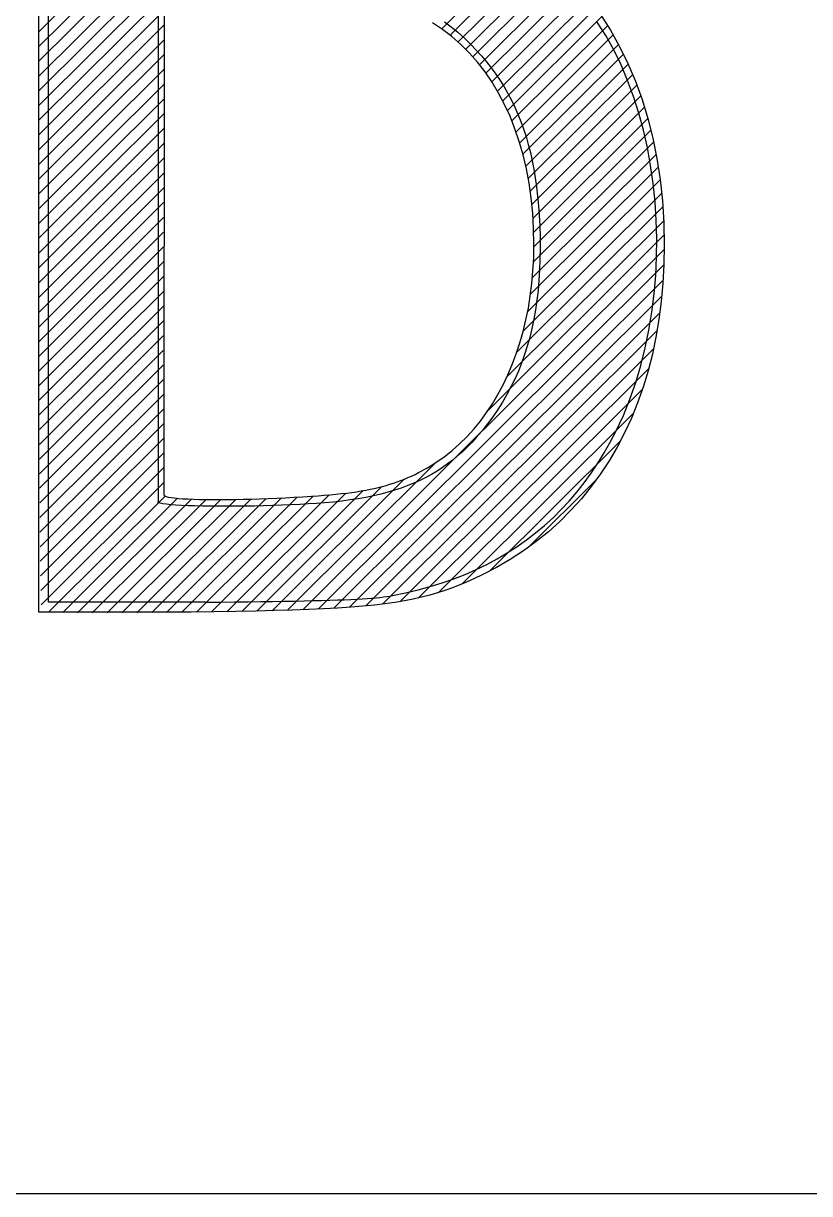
# Model space of a CAD drawing. Extents: x 0 to 420, y -1 to 297.
# Drawn here: x 227.34 to 234.11, y -0.6 to 9.47 of the extents above; entities that cross this region are included whole.
import ezdxf

# ---------------------------------------------------------------- set-up
doc = ezdxf.new("R2010")
doc.units = 0
doc.layers.get('0').update_dxf_attribs({"color": 15, "linetype": 'CONTINUOUS'})
doc.layers.add('SCD_DRAW', color=11, linetype='CONTINUOUS')

# ---------------------------------------------------------------- blocks, each defined once
blk = doc.blocks.new('EX_A3Frame_SysCAD2')
at = {"linetype": 'CONTINUOUS'}
for p, q in [((227.470009, 4.399988), (227.470009, 10.729356)), ((227.470009, 9.396039), (228.798994, 10.718872)), ((227.470009, 9.396039), (228.798994, 10.718872)), ((227.470009, 9.268868), (228.925485, 10.717605)), ((227.470009, 9.268868), (228.925485, 10.717605)), ((227.470009, 9.141883), (229.051714, 10.716266)), ((227.470009, 9.141883), (229.051714, 10.716266)), ((227.470009, 9.014898), (229.177834, 10.714816)), ((227.470009, 9.014898), (229.177834, 10.714816)), ((227.470009, 8.888101), (229.303614, 10.713217)), ((227.470009, 8.888101), (229.303614, 10.713217)), ((227.470009, 8.761116), (229.429371, 10.711407)), ((227.470009, 8.761116), (229.429371, 10.711407)), ((227.551558, 6.794539), (227.551558, 10.640896)), ((230.939014, 9.421106), (231.699949, 10.178518)), ((230.939014, 9.421106), (231.699949, 10.178518)), ((231.011356, 9.366254), (231.772168, 10.123545)), ((231.011356, 9.366254), (231.772168, 10.123545)), ((231.080065, 9.307661), (231.842086, 10.066155)), ((231.080065, 9.307661), (231.842086, 10.066155)), ((231.145175, 9.245485), (231.909666, 10.006437)), ((231.145175, 9.245485), (231.909666, 10.006437)), ((231.206035, 9.180647), (231.974149, 9.945204)), ((231.206035, 9.180647), (231.974149, 9.945204)), ((231.264238, 9.111595), (232.03717, 9.880948)), ((231.264238, 9.111595), (232.03717, 9.880948)), ((228.497885, 5.34256), (228.497885, 9.827761)), ((231.319058, 9.039176), (232.097934, 9.814445)), ((231.319058, 9.039176), (232.097934, 9.814445)), ((227.470009, 8.634131), (228.549827, 9.70895)), ((227.470009, 8.634131), (228.549827, 9.70895)), ((228.548857, 5.405655), (228.549824, 9.762826)), ((231.370381, 8.963674), (232.156275, 9.745929)), ((231.370381, 8.963674), (232.156275, 9.745929)), ((231.418558, 8.884642), (232.212575, 9.674984)), ((231.418558, 8.884642), (232.212575, 9.674984)), ((227.470009, 8.507548), (228.549389, 9.581931)), ((227.470009, 8.507548), (228.549389, 9.581931)), ((231.463436, 8.802329), (232.266654, 9.601828)), ((231.463436, 8.802329), (232.266654, 9.601828)), ((230.945404, 9.416522), (230.860115, 9.47386)), ((230.961629, 9.482571), (231.020136, 9.438422)), ((231.504979, 8.716827), (232.318464, 9.526545)), ((231.504979, 8.716827), (232.318464, 9.526545)), ((232.351406, 9.36216), (232.277285, 9.478646)), ((232.307076, 9.543563), (232.392028, 9.409497)), ((227.470009, 8.380563), (228.54895, 9.454508)), ((227.470009, 8.380563), (228.54895, 9.454508)), ((231.026754, 9.353703), (230.945404, 9.416522)), ((231.020136, 9.438422), (231.077262, 9.391116)), ((231.077262, 9.391116), (231.133334, 9.340576)), ((231.543264, 8.627949), (232.368113, 9.448979)), ((231.543264, 8.627949), (232.368113, 9.448979)), ((231.578221, 8.53576), (232.415541, 9.369203)), ((231.578221, 8.53576), (232.415541, 9.369203)), ((232.392028, 9.409497), (232.470256, 9.269115)), ((227.470009, 8.253578), (228.54851, 9.327086)), ((227.470009, 8.253578), (228.54851, 9.327086)), ((231.104087, 9.285523), (231.026754, 9.353703)), ((231.177327, 9.212102), (231.104087, 9.285523)), ((231.133334, 9.340576), (231.188683, 9.286719)), ((231.188683, 9.286719), (231.236057, 9.237458)), ((231.609935, 8.439837), (232.460915, 9.286877)), ((231.609935, 8.439837), (232.460915, 9.286877)), ((232.419843, 9.239367), (232.351406, 9.36216)), ((232.470256, 9.269115), (232.541634, 9.1226)), ((227.470009, 8.127026), (228.548073, 9.200099)), ((227.470009, 8.127026), (228.548073, 9.200099)), ((231.246398, 9.13356), (231.177327, 9.212102)), ((231.236057, 9.237458), (231.281265, 9.187347)), ((231.281265, 9.187347), (231.324335, 9.136317)), ((231.638105, 8.340891), (232.503863, 9.202641)), ((231.638105, 8.340891), (232.503863, 9.202641)), ((232.482571, 9.11077), (232.419843, 9.239367)), ((227.470009, 8.000041), (228.547633, 9.072677)), ((227.470009, 8.000041), (228.547633, 9.072677)), ((231.31122, 9.050018), (231.246398, 9.13356)), ((231.324335, 9.136317), (231.365292, 9.084297)), ((231.365292, 9.084297), (231.404163, 9.031217)), ((231.662799, 8.238485), (232.544551, 9.116156)), ((231.662799, 8.238485), (232.544551, 9.116156)), ((232.539569, 8.976871), (232.482571, 9.11077)), ((232.541634, 9.1226), (232.606038, 8.970138)), ((231.371717, 8.961595), (231.31122, 9.050018)), ((231.404163, 9.031217), (231.440976, 8.977007)), ((231.440976, 8.977007), (231.475756, 8.921597)), ((231.683922, 8.132633), (232.582927, 9.027476)), ((231.683922, 8.132633), (232.582927, 9.027476)), ((232.590811, 8.838174), (232.539569, 8.976871)), ((232.606038, 8.970138), (232.663344, 8.811914)), ((227.470009, 7.873056), (228.547194, 8.945254)), ((227.470009, 7.873056), (228.547194, 8.945254)), ((231.427813, 8.868412), (231.371717, 8.961595)), ((231.479431, 8.770589), (231.427813, 8.868412)), ((231.475756, 8.921597), (231.508532, 8.864916)), ((231.508532, 8.864916), (231.539328, 8.806894)), ((231.701413, 8.023058), (232.619028, 8.936425)), ((231.701413, 8.023058), (232.619028, 8.936425)), ((227.470009, 7.745354), (228.546752, 8.817113)), ((227.470009, 7.745354), (228.546752, 8.817113)), ((231.526492, 8.668245), (231.479431, 8.770589)), ((231.539328, 8.806894), (231.568172, 8.747461)), ((231.715139, 7.909737), (232.652789, 8.843046)), ((231.715139, 7.909737), (232.652789, 8.843046)), ((231.715139, 7.909737), (232.652789, 8.843046)), ((232.636276, 8.695181), (232.590811, 8.838174)), ((232.663344, 8.811914), (232.713427, 8.64811)), ((227.470009, 7.61837), (228.546313, 8.68969)), ((227.470009, 7.61837), (228.546313, 8.68969)), ((231.56892, 8.561501), (231.526492, 8.668245)), ((231.568172, 8.747461), (231.595091, 8.686547)), ((231.595091, 8.686547), (231.620111, 8.624083)), ((231.724964, 7.792531), (232.684174, 8.747299)), ((231.724964, 7.792531), (232.684174, 8.747299)), ((232.67594, 8.548396), (232.636276, 8.695181)), ((227.470018, 7.491393), (228.545873, 8.562268)), ((227.470018, 7.491393), (228.545873, 8.562268)), ((231.606637, 8.450478), (231.56892, 8.561501)), ((231.620111, 8.624083), (231.643259, 8.559998)), ((231.730727, 7.671283), (232.713139, 8.649145)), ((231.730727, 7.671283), (232.713139, 8.649145)), ((231.730727, 7.671283), (232.713139, 8.649145)), ((232.713427, 8.64811), (232.756165, 8.478911)), ((231.643259, 8.559998), (231.664562, 8.49422)), ((231.664562, 8.49422), (231.684046, 8.426681)), ((231.732238, 7.545801), (232.739635, 8.548534)), ((231.732238, 7.545801), (232.739635, 8.548534)), ((232.709779, 8.398321), (232.67594, 8.548396)), ((232.756165, 8.478911), (232.79143, 8.304503)), ((227.47006, 7.364145), (228.545433, 8.434539)), ((227.47006, 7.364145), (228.545433, 8.434539)), ((231.639567, 8.335295), (231.606637, 8.450478)), ((231.684046, 8.426681), (231.701739, 8.35731)), ((231.728889, 7.415483), (232.763609, 8.445411)), ((231.728889, 7.415483), (232.763609, 8.445411)), ((232.737771, 8.245459), (232.709779, 8.398321)), ((227.470137, 7.237237), (228.544994, 8.307117)), ((227.470137, 7.237237), (228.544994, 8.307117)), ((231.667633, 8.216073), (231.639567, 8.335295)), ((231.701739, 8.35731), (231.717667, 8.286038)), ((231.717667, 8.286038), (231.731855, 8.212792)), ((231.719687, 7.279379), (232.784989, 8.339749)), ((231.719687, 7.279379), (232.784989, 8.339749)), ((232.79143, 8.304503), (232.8191, 8.125069)), ((227.47025, 7.110365), (228.544555, 8.179695)), ((227.47025, 7.110365), (228.544555, 8.179695)), ((231.690757, 8.092931), (231.667633, 8.216073)), ((231.703372, 7.136154), (232.80372, 8.231408)), ((231.703372, 7.136154), (232.80372, 8.231408)), ((231.731855, 8.212792), (231.744333, 8.137505)), ((232.759891, 8.090313), (232.737771, 8.245459)), ((231.678078, 6.983993), (232.819716, 8.120346)), ((231.678078, 6.983993), (232.819716, 8.120346)), ((231.708862, 7.965989), (231.690757, 8.092931)), ((231.744333, 8.137505), (231.755125, 8.060106)), ((231.755125, 8.060106), (231.764258, 7.980524)), ((232.776117, 7.933386), (232.759891, 8.090313)), ((232.8191, 8.125069), (232.839049, 7.940793)), ((227.4704, 6.983521), (228.544114, 8.052264)), ((227.4704, 6.983521), (228.544114, 8.052264)), ((231.640793, 6.819856), (232.832892, 8.006435)), ((231.640793, 6.819856), (232.832892, 8.006435)), ((231.721871, 7.835369), (231.708862, 7.965989)), ((231.764258, 7.980524), (231.77176, 7.898688)), ((227.470586, 6.856721), (228.543675, 7.924842)), ((227.470586, 6.856721), (228.543675, 7.924842)), ((231.586078, 6.638409), (232.84314, 7.889651)), ((231.586078, 6.638409), (232.84314, 7.889651)), ((231.77176, 7.898688), (231.777658, 7.814531)), ((232.786426, 7.77518), (232.776117, 7.933386)), ((232.839049, 7.940793), (232.851155, 7.751861)), ((227.470811, 6.72996), (228.543236, 7.79742)), ((227.470811, 6.72996), (228.543236, 7.79742)), ((231.50162, 6.427358), (232.850353, 7.769846)), ((231.50162, 6.427358), (232.850353, 7.769846)), ((231.729708, 7.70119), (231.721871, 7.835369)), ((231.777658, 7.814531), (231.781977, 7.72798)), ((232.790794, 7.616199), (232.786426, 7.77518)), ((227.471071, 6.604845), (228.542802, 7.671613)), ((227.471071, 6.604845), (228.542802, 7.671613)), ((231.732293, 7.563572), (231.729708, 7.70119)), ((231.781977, 7.72798), (231.784985, 7.628946)), ((232.851155, 7.751861), (232.855292, 7.558455)), ((231.339898, 6.139445), (232.854407, 7.646942)), ((231.339898, 6.139445), (232.854407, 7.646942)), ((231.730302, 7.450434), (231.732293, 7.563572)), ((231.784985, 7.628946), (231.785905, 7.532429)), ((232.789198, 7.456946), (232.790794, 7.616199)), ((232.855292, 7.558455), (232.852466, 7.393279)), ((227.471377, 6.478163), (228.542368, 7.544196)), ((227.471377, 6.478163), (228.542368, 7.544196)), ((229.741269, 4.421232), (232.855163, 7.520709)), ((229.741269, 4.421232), (232.855163, 7.520709)), ((231.785905, 7.532429), (231.784717, 7.438361)), ((232.781615, 7.297923), (232.789198, 7.456946)), ((227.471723, 6.351523), (228.541974, 7.416819)), ((227.471723, 6.351523), (228.541974, 7.416819)), ((229.874475, 4.426836), (232.852384, 7.390959)), ((229.874475, 4.426836), (232.852384, 7.390959)), ((231.724468, 7.339203), (231.730302, 7.450434)), ((231.784717, 7.438361), (231.781401, 7.346669)), ((232.852466, 7.393279), (232.843834, 7.231523)), ((227.472117, 6.224228), (228.541629, 7.288788)), ((227.472117, 6.224228), (228.541629, 7.288788)), ((230.00856, 4.433784), (232.84564, 7.257728)), ((230.00856, 4.433784), (232.84564, 7.257728)), ((231.71485, 7.229991), (231.724468, 7.339203)), ((231.775933, 7.257283), (231.768293, 7.170131)), ((231.781401, 7.346669), (231.775933, 7.257283)), ((232.768021, 7.139633), (232.781615, 7.297923)), ((227.472556, 6.09768), (228.541334, 7.16151)), ((227.472556, 6.09768), (228.541334, 7.16151)), ((231.701504, 7.122909), (231.71485, 7.229991)), ((231.768293, 7.170131), (231.758461, 7.085144)), ((232.843834, 7.231523), (232.829446, 7.073278)), ((230.145025, 4.442631), (232.83427, 7.119426)), ((230.145025, 4.442631), (232.83427, 7.119426)), ((231.684488, 7.01807), (231.701504, 7.122909)), ((231.758461, 7.085144), (231.746413, 7.00225)), ((232.748394, 6.982579), (232.768021, 7.139633)), ((232.829446, 7.073278), (232.809351, 6.918632)), ((227.473044, 5.971182), (228.541091, 7.034284)), ((227.473044, 5.971182), (228.541091, 7.034284)), ((230.284139, 4.454117), (232.817491, 6.975739)), ((230.284139, 4.454117), (232.817491, 6.975739)), ((231.663857, 6.915585), (231.684488, 7.01807)), ((231.746413, 7.00225), (231.73213, 6.921378)), ((232.722709, 6.827264), (232.748394, 6.982579)), ((227.473586, 5.844864), (228.540902, 6.907238)), ((227.473586, 5.844864), (228.540902, 6.907238)), ((231.63967, 6.815568), (231.663857, 6.915585)), ((231.73213, 6.921378), (231.715591, 6.842458)), ((232.809351, 6.918632), (232.7836, 6.767677)), ((227.474187, 5.718478), (228.540769, 6.780122)), ((227.474187, 5.718478), (228.540769, 6.780122)), ((227.551558, 4.485613), (227.551558, 6.794539)), ((230.427402, 4.46948), (232.79417, 6.825291)), ((230.427402, 4.46948), (232.79417, 6.825291)), ((231.611982, 6.71813), (231.63967, 6.815568)), ((231.696773, 6.765419), (231.675656, 6.69019)), ((231.715591, 6.842458), (231.696773, 6.765419)), ((232.690945, 6.674192), (232.722709, 6.827264)), ((232.7836, 6.767677), (232.752244, 6.620503)), ((227.474853, 5.592155), (228.540696, 6.653064)), ((227.474853, 5.592155), (228.540696, 6.653064)), ((230.576269, 4.490674), (232.76288, 6.667161)), ((230.576269, 4.490674), (232.76288, 6.667161)), ((231.58085, 6.623384), (231.611982, 6.71813)), ((231.675656, 6.69019), (231.652219, 6.616699)), ((232.653076, 6.523864), (232.690945, 6.674192)), ((231.546332, 6.531441), (231.58085, 6.623384)), ((231.652219, 6.616699), (231.626439, 6.544877)), ((232.752244, 6.620503), (232.71533, 6.4772)), ((227.475581, 5.467463), (228.540688, 6.527638)), ((227.475581, 5.467463), (228.540688, 6.527638)), ((230.734583, 4.521268), (232.721318, 6.498806)), ((230.734583, 4.521268), (232.721318, 6.498806)), ((231.508482, 6.442414), (231.546332, 6.531441)), ((231.598297, 6.474652), (231.56777, 6.405953)), ((231.626439, 6.544877), (231.598297, 6.474652)), ((232.609081, 6.376783), (232.653076, 6.523864)), ((232.71533, 6.4772), (232.672909, 6.33786)), ((227.476399, 5.341292), (228.54075, 6.400716)), ((227.476399, 5.341292), (228.54075, 6.400716)), ((231.423021, 6.273556), (231.46736, 6.356415)), ((231.46736, 6.356415), (231.508482, 6.442414)), ((231.56777, 6.405953), (231.534838, 6.33871)), ((232.558934, 6.233453), (232.609081, 6.376783)), ((227.477313, 5.215216), (228.540893, 6.273873)), ((227.477313, 5.215216), (228.540893, 6.273873)), ((230.908824, 4.567757), (232.665854, 6.316652)), ((230.908824, 4.567757), (232.665854, 6.316652)), ((231.375523, 6.193949), (231.423021, 6.273556)), ((231.499479, 6.272852), (231.461672, 6.208307)), ((231.534838, 6.33871), (231.499479, 6.272852)), ((232.672909, 6.33786), (232.625032, 6.20257)), ((227.478336, 5.089648), (228.541127, 6.147519)), ((227.478336, 5.089648), (228.541127, 6.147519)), ((231.324921, 6.117707), (231.375523, 6.193949)), ((231.421396, 6.145006), (231.37863, 6.082877)), ((231.461672, 6.208307), (231.421396, 6.145006)), ((232.502616, 6.094376), (232.558934, 6.233453)), ((232.625032, 6.20257), (232.571749, 6.071423)), ((231.110198, 4.641213), (232.589823, 6.113987)), ((231.110198, 4.641213), (232.589823, 6.113987)), ((231.214635, 5.975765), (231.271273, 6.044941)), ((231.271273, 6.044941), (231.324921, 6.117707)), ((231.37863, 6.082877), (231.333352, 6.02185)), ((232.4401, 5.960055), (232.502616, 6.094376)), ((232.571749, 6.071423), (232.513108, 5.944508)), ((227.479505, 4.963826), (228.541473, 6.020878)), ((227.479505, 4.963826), (228.541473, 6.020878)), ((231.155064, 5.91029), (231.214635, 5.975765)), ((231.285541, 5.961852), (231.235177, 5.902815)), ((231.333352, 6.02185), (231.285541, 5.961852)), ((232.390333, 5.864369), (232.4401, 5.960055)), ((232.513108, 5.944508), (232.44916, 5.821914)), ((227.48086, 4.83819), (228.541958, 5.894376)), ((227.48086, 4.83819), (228.541958, 5.894376)), ((231.027352, 5.79089), (231.092617, 5.848627)), ((231.092617, 5.848627), (231.155064, 5.91029)), ((231.196658, 5.860547), (231.157237, 5.820126)), ((231.235177, 5.902815), (231.196658, 5.860547)), ((231.34967, 4.752591), (232.47831, 5.876006)), ((231.34967, 4.752591), (232.47831, 5.876006)), ((232.337921, 5.77187), (232.390333, 5.864369)), ((227.482478, 4.712948), (228.542629, 5.768191)), ((227.482478, 4.712948), (228.542629, 5.768191)), ((230.959324, 5.737191), (231.027352, 5.79089)), ((231.07543, 5.744719), (231.032912, 5.709677)), ((231.11685, 5.781527), (231.07543, 5.744719)), ((231.157237, 5.820126), (231.11685, 5.781527)), ((232.282865, 5.682557), (232.337921, 5.77187)), ((232.44916, 5.821914), (232.379956, 5.703734)), ((227.484538, 4.588013), (228.543583, 5.642155)), ((227.484538, 4.588013), (228.543583, 5.642155)), ((229.609094, 4.416654), (230.881021, 5.682692)), ((229.609094, 4.416654), (230.881021, 5.682692)), ((230.739232, 5.601439), (230.815207, 5.642353)), ((230.815207, 5.642353), (230.88859, 5.687641)), ((230.88859, 5.687641), (230.959324, 5.737191)), ((230.944322, 5.644772), (230.898118, 5.614855)), ((230.989232, 5.676371), (230.944322, 5.644772)), ((231.032912, 5.709677), (230.989232, 5.676371)), ((232.225163, 5.596433), (232.282865, 5.682557)), ((232.379956, 5.703734), (232.305544, 5.590058)), ((229.47775, 4.412857), (230.6149, 5.544743)), ((229.47775, 4.412857), (230.6149, 5.544743)), ((230.586154, 5.533344), (230.616817, 5.545527)), ((230.616817, 5.545527), (230.647336, 5.5584)), ((230.647336, 5.5584), (230.677833, 5.571994)), ((230.677833, 5.571994), (230.708425, 5.586331)), ((230.708425, 5.586331), (230.739232, 5.601439)), ((230.801567, 5.559947), (230.75109, 5.5349)), ((230.850555, 5.586588), (230.801567, 5.559947)), ((230.898118, 5.614855), (230.850555, 5.586588)), ((231.676642, 4.951502), (232.275756, 5.547842)), ((231.676642, 4.951502), (232.275756, 5.547842)), ((232.164817, 5.513496), (232.225163, 5.596433)), ((232.305544, 5.590058), (232.225974, 5.480973)), ((227.487635, 4.464111), (228.545072, 5.516653)), ((227.487635, 4.464111), (228.545072, 5.516653)), ((229.216639, 4.406926), (230.260969, 5.44642)), ((229.216639, 4.406926), (230.260969, 5.44642)), ((229.34696, 4.409658), (230.423349, 5.481063)), ((229.34696, 4.409658), (230.423349, 5.481063)), ((230.205186, 5.437474), (230.245321, 5.443784)), ((230.245321, 5.443784), (230.283997, 5.450495)), ((230.283997, 5.450495), (230.321334, 5.457635)), ((230.321334, 5.457635), (230.357451, 5.465231)), ((230.357451, 5.465231), (230.392466, 5.473306)), ((230.392466, 5.473306), (230.426501, 5.48189)), ((230.426501, 5.48189), (230.459676, 5.491007)), ((230.459676, 5.491007), (230.492109, 5.500685)), ((230.532969, 5.450111), (230.474059, 5.432623)), ((230.492109, 5.500685), (230.523919, 5.51095)), ((230.523919, 5.51095), (230.555227, 5.521827)), ((230.590061, 5.469056), (230.532969, 5.450111)), ((230.555227, 5.521827), (230.586154, 5.533344)), ((230.645402, 5.489483), (230.590061, 5.469056)), ((230.699056, 5.511421), (230.645402, 5.489483)), ((230.75109, 5.5349), (230.699056, 5.511421)), ((232.101826, 5.433746), (232.164817, 5.513496)), ((232.225974, 5.480973), (232.141297, 5.376573)), ((227.551558, 4.400249), (228.555529, 5.399571)), ((227.551558, 4.400249), (228.555529, 5.399571)), ((227.675782, 4.396912), (228.663886, 5.380442)), ((227.675782, 4.396912), (228.663886, 5.380442)), ((227.801834, 4.395396), (228.784438, 5.37345)), ((227.801834, 4.395396), (228.784438, 5.37345)), ((227.928619, 4.394716), (228.908822, 5.370381)), ((227.928619, 4.394716), (228.908822, 5.370381)), ((228.056056, 4.394578), (229.035736, 5.369723)), ((228.056056, 4.394578), (229.035736, 5.369723)), ((228.183905, 4.39485), (229.164488, 5.370893)), ((228.183905, 4.39485), (229.164488, 5.370893)), ((228.183905, 4.39485), (229.164488, 5.370893)), ((228.312092, 4.395459), (229.294809, 5.373626)), ((228.312092, 4.395459), (229.294809, 5.373626)), ((228.440575, 4.396362), (229.426583, 5.377806)), ((228.440575, 4.396362), (229.426583, 5.377806)), ((228.440575, 4.396362), (229.426583, 5.377806)), ((228.49126, 5.348055), (228.49126, 5.348055)), ((228.497885, 5.34256), (228.49126, 5.348055)), ((228.513043, 5.337501), (228.497885, 5.34256)), ((228.548857, 5.405655), (228.554261, 5.400287)), ((228.554261, 5.400287), (228.566011, 5.395347)), ((228.566011, 5.395347), (228.583804, 5.390837)), ((228.569327, 4.397534), (229.559795, 5.383415)), ((228.569327, 4.397534), (229.559795, 5.383415)), ((228.583804, 5.390837), (228.607337, 5.386756)), ((228.607337, 5.386756), (228.636307, 5.383108)), ((228.636307, 5.383108), (228.670411, 5.379894)), ((228.670411, 5.379894), (228.709348, 5.377117)), ((228.698333, 4.398956), (229.694504, 5.390517)), ((228.698333, 4.398956), (229.694504, 5.390517)), ((228.709348, 5.377117), (228.752815, 5.374777)), ((228.752815, 5.374777), (228.800507, 5.372876)), ((228.800507, 5.372876), (228.852123, 5.371417)), ((228.827537, 4.400619), (229.830819, 5.399256)), ((228.827537, 4.400619), (229.830819, 5.399256)), ((228.852123, 5.371417), (228.907361, 5.370401)), ((228.907361, 5.370401), (228.965917, 5.369831)), ((228.956978, 4.402475), (229.969411, 5.410222)), ((228.956978, 4.402475), (229.969411, 5.410222)), ((228.965917, 5.369831), (229.027487, 5.369705)), ((229.027487, 5.369705), (229.091771, 5.370029)), ((229.086645, 4.404557), (230.111787, 5.424953)), ((229.086645, 4.404557), (230.111787, 5.424953)), ((229.091771, 5.370029), (229.158464, 5.370803)), ((229.158464, 5.370803), (229.227266, 5.372028)), ((229.227266, 5.372028), (229.297872, 5.373708)), ((229.297872, 5.373708), (229.369979, 5.375842)), ((229.369979, 5.375842), (229.443286, 5.378434)), ((229.443286, 5.378434), (229.517489, 5.381484)), ((229.517489, 5.381484), (229.592285, 5.384995)), ((229.592285, 5.384995), (229.667372, 5.388967)), ((229.667372, 5.388967), (229.742448, 5.393405)), ((229.742448, 5.393405), (229.817209, 5.398308)), ((229.817209, 5.398308), (229.873326, 5.40235)), ((229.817209, 5.398308), (229.817209, 5.398308)), ((229.929518, 5.341733), (229.861116, 5.336567)), ((229.873326, 5.40235), (229.927027, 5.406583)), ((229.927027, 5.406583), (229.978431, 5.411033)), ((230.005318, 5.348591), (229.929518, 5.341733)), ((229.978431, 5.411033), (230.027657, 5.415729)), ((230.078779, 5.356679), (230.005318, 5.348591)), ((230.027657, 5.415729), (230.074826, 5.420693)), ((230.074826, 5.420693), (230.120058, 5.425955)), ((230.149965, 5.366025), (230.078779, 5.356679)), ((230.120058, 5.425955), (230.163471, 5.431539)), ((230.218941, 5.376659), (230.149965, 5.366025)), ((230.163471, 5.431539), (230.205186, 5.437474)), ((230.285773, 5.388608), (230.218941, 5.376659)), ((230.350526, 5.401899), (230.285773, 5.388608)), ((230.413267, 5.416561), (230.350526, 5.401899)), ((230.474059, 5.432623), (230.413267, 5.416561)), ((231.96791, 5.283809), (232.03619, 5.357184)), ((232.03619, 5.357184), (232.101826, 5.433746)), ((232.141297, 5.376573), (232.051564, 5.276947)), ((228.536203, 5.332883), (228.513043, 5.337501)), ((228.566832, 5.328708), (228.536203, 5.332883)), ((228.604401, 5.324977), (228.566832, 5.328708)), ((228.648376, 5.321694), (228.604401, 5.324977)), ((228.698226, 5.31886), (228.648376, 5.321694)), ((228.75342, 5.316479), (228.698226, 5.31886)), ((228.813426, 5.314551), (228.75342, 5.316479)), ((228.877713, 5.31308), (228.813426, 5.314551)), ((228.945749, 5.312068), (228.877713, 5.31308)), ((229.017002, 5.311517), (228.945749, 5.312068)), ((229.090942, 5.31143), (229.017002, 5.311517)), ((229.167036, 5.311808), (229.090942, 5.31143)), ((229.244752, 5.312654), (229.167036, 5.311808)), ((229.323559, 5.313972), (229.244752, 5.312654)), ((229.402927, 5.315762), (229.323559, 5.313972)), ((229.482323, 5.318027), (229.402927, 5.315762)), ((229.561214, 5.320771), (229.482323, 5.318027)), ((229.639072, 5.323994), (229.561214, 5.320771)), ((229.715362, 5.3277), (229.639072, 5.323994)), ((229.789554, 5.331889), (229.715362, 5.3277)), ((229.861116, 5.336567), (229.789554, 5.331889)), ((231.896985, 5.213622), (231.96791, 5.283809)), ((232.051564, 5.276947), (231.956823, 5.182185)), ((231.747202, 5.08281), (231.823416, 5.146622)), ((231.823416, 5.146622), (231.896985, 5.213622)), ((231.956823, 5.182185), (231.857123, 5.092377)), ((231.668343, 5.022185), (231.747202, 5.08281)), ((231.857123, 5.092377), (231.752516, 5.007613)), ((231.502692, 4.910498), (231.58684, 4.964748)), ((231.58684, 4.964748), (231.668343, 5.022185)), ((231.752516, 5.007613), (231.643051, 4.927985)), ((231.326464, 4.811561), (231.4159, 4.859436)), ((231.528778, 4.853581), (231.409748, 4.784493)), ((231.4159, 4.859436), (231.502692, 4.910498)), ((231.643051, 4.927985), (231.528778, 4.853581)), ((231.139657, 4.725377), (231.234383, 4.766876)), ((231.234383, 4.766876), (231.326464, 4.811561)), ((231.409748, 4.784493), (231.286009, 4.72081)), ((230.839616, 4.620005), (230.942273, 4.651941)), ((230.942273, 4.651941), (231.042288, 4.687064)), ((231.09331, 4.634251), (231.03014, 4.609463)), ((231.042288, 4.687064), (231.139657, 4.725377)), ((231.156577, 4.661015), (231.09331, 4.634251)), ((231.220591, 4.68984), (231.156577, 4.661015)), ((231.286009, 4.72081), (231.220591, 4.68984)), ((230.437273, 4.53145), (230.465676, 4.5352)), ((230.465676, 4.5352), (230.491768, 4.539156)), ((230.491768, 4.539156), (230.515776, 4.543325)), ((230.515776, 4.543325), (230.626367, 4.565698)), ((230.515776, 4.543325), (230.515776, 4.543325)), ((230.626367, 4.565698), (230.734313, 4.591258)), ((230.734313, 4.591258), (230.839616, 4.620005)), ((230.834668, 4.546124), (230.765344, 4.528406)), ((230.901473, 4.565483), (230.834668, 4.546124)), ((230.966412, 4.586568), (230.901473, 4.565483)), ((231.03014, 4.609463), (230.966412, 4.586568)), ((228.902809, 4.485613), (227.551558, 4.485613)), ((228.902809, 4.485613), (229.032456, 4.486942)), ((229.032456, 4.486942), (229.155001, 4.488305)), ((229.155001, 4.488305), (229.270672, 4.489709)), ((229.270672, 4.489709), (229.379695, 4.491163)), ((229.379695, 4.491163), (229.482301, 4.492676)), ((229.482301, 4.492676), (229.578716, 4.494255)), ((229.578716, 4.494255), (229.669168, 4.495908)), ((229.669168, 4.495908), (229.753888, 4.497644)), ((229.753888, 4.497644), (229.833102, 4.499471)), ((229.833102, 4.499471), (229.907038, 4.501397)), ((229.907038, 4.501397), (229.975924, 4.50343)), ((230.041675, 4.435747), (229.920278, 4.429043)), ((229.975924, 4.50343), (230.039989, 4.505579)), ((230.039989, 4.505579), (230.099462, 4.50785)), ((230.154672, 4.443338), (230.041675, 4.435747)), ((230.099462, 4.50785), (230.154569, 4.510254)), ((230.154569, 4.510254), (230.205541, 4.512797)), ((230.259922, 4.451903), (230.154672, 4.443338)), ((230.205541, 4.512797), (230.252602, 4.515488)), ((230.252602, 4.515488), (230.295985, 4.518336)), ((230.35808, 4.461524), (230.259922, 4.451903)), ((230.295985, 4.518336), (230.335915, 4.521347)), ((230.335915, 4.521347), (230.372621, 4.524532)), ((230.449797, 4.472286), (230.35808, 4.461524)), ((230.372621, 4.524532), (230.406331, 4.527897)), ((230.406331, 4.527897), (230.437273, 4.53145)), ((230.535729, 4.484271), (230.449797, 4.472286)), ((230.616529, 4.497564), (230.535729, 4.484271)), ((230.692849, 4.512248), (230.616529, 4.497564)), ((230.765344, 4.528406), (230.692849, 4.512248)), ((228.780409, 4.399988), (227.470009, 4.399988)), ((228.978903, 4.40281), (228.780409, 4.399988)), ((229.164423, 4.405936), (228.978903, 4.40281)), ((229.337622, 4.409449), (229.164423, 4.405936)), ((229.499153, 4.413432), (229.337622, 4.409449)), ((229.649671, 4.41797), (229.499153, 4.413432)), ((229.789828, 4.423146), (229.649671, 4.41797)), ((229.920278, 4.429043), (229.789828, 4.423146)), ((-0.226262, -0.603703), (420.273738, -0.603703))]:
    blk.add_line(p, q, dxfattribs=at)

msp = doc.modelspace()

# ---------------------------------------------------------------- block references
at = {"layer": 'SCD_DRAW', "color": 10}
msp.add_blockref('EX_A3Frame_SysCAD2', (0, 0), dxfattribs=at)

doc.saveas('drawing.dxf')
